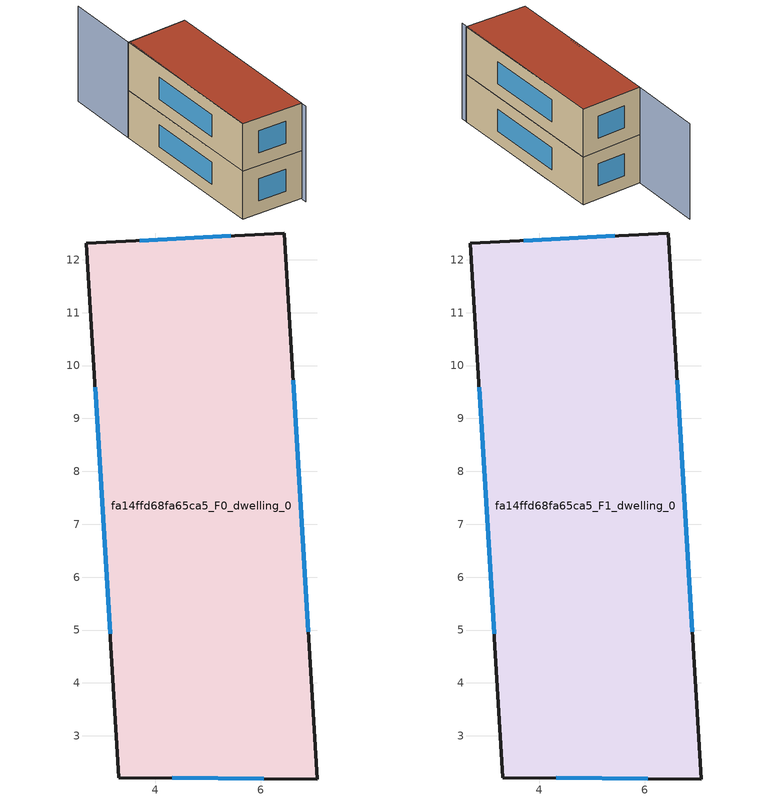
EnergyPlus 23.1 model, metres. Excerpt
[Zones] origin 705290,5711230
fa14ffd68fa65ca5_F0_dwelling_0
 floor ground (EU_floor_Construction): 6.44,12.5 7.06,2.18 3.31,2.21 2.7,12.31 z0
 wall outside (EU_wall_Construction): 6.44,12.5 2.7,12.31 3.31,2.21 7.06,2.18 6.44,12.5 z0:3
 window (EU_Window_Construction): 5.43,12.45 3.71,12.36 / 6.89,4.97 6.61,9.72 / 4.32,2.2 6.05,2.19 / 2.87,9.59 3.15,4.93 z0.81:2.19
fa14ffd68fa65ca5_F1_dwelling_0
 floor to fa14ffd68fa65ca5_F0_dwelling_0 (EU_floor_Construction): 6.44,12.5 7.06,2.18 3.31,2.21 2.7,12.31 z3
 wall outside (EU_wall_Construction): 6.44,12.5 2.7,12.31 3.31,2.21 7.06,2.18 6.44,12.5 z3:6
 window (EU_Window_Construction): 5.43,12.45 3.71,12.36 / 6.89,4.97 6.61,9.72 / 4.32,2.2 6.05,2.19 / 2.87,9.59 3.15,4.93 z3.81:5.19
 roof outside (EU_roof_Construction): 7.06,2.18 6.44,12.5 2.7,12.31 3.31,2.21 z6
shading: 3.15,7.2 3.31,2.21 / 7.08,1.81 6.63,9.4 / 2.79,12.31 3.01,7.2 / 2.48,16.81 2.7,12.31 z0:6
[Building]
EU S2 Campaign: North Axis=0; Terrain=City; Solar Distribution=FullExterior
[Site:Location]
London: Latitude=51.5; Longitude=-0.5; Time Zone=0; Elevation=25
[SizingPeriod:WeatherFileDays]
AnnualSizingPeriod: Begin Month=1; Begin Day of Month=1; End Month=12; End Day of Month=31; Day of Week for Start Day=Monday; Use Weather File Daylight Saving Period=No; Use Weather File Rain and Snow Indicators=No
[MATERIAL]
EU_InternalMass_Material: Roughness=MediumRough; Thickness=0.1; Conductivity=1; Density=1800; Specific Heat=900; Thermal Absorptance=0.9; Solar Absorptance=0.7; Visible Absorptance=0.7
[MATERIAL:NOMASS] Roughness=MediumRough; Thermal Absorptance=0.9; Solar Absorptance=0.7; Visible Absorptance=0.7
Name | Thermal Resistance
EU_wall_NoMass | 0.555556
EU_roof_NoMass | 0.510204
EU_floor_NoMass | 1.68919
[WINDOWMATERIAL:SIMPLEGLAZINGSYSTEM]
EU_Window_SimpleGlazing: UFactor=3.96; Solar Heat Gain Coefficient=0.85; Visible Transmittance=0.85
[CONSTRUCTION]
EU_wall_Construction: EU_wall_NoMass
EU_roof_Construction: EU_roof_NoMass
EU_floor_Construction: EU_floor_NoMass
EU_Window_Construction: EU_Window_SimpleGlazing
EU_InternalMass_Construction: EU_InternalMass_Material
[ZONE] Type=1; Multiplier=1; Ceiling Height=autocalculate; Volume=114.783; Floor Area=autocalculate; Part of Total Floor Area=Yes
fa14ffd68fa65ca5_F0_dwelling_0; fa14ffd68fa65ca5_F1_dwelling_0
[INTERNALMASS] Construction=EU_InternalMass_Construction; Surface Area=38.261
Name | Zone or ZoneList
fa14ffd68fa65ca5_F0_dwelling_0_EU_InternalMass | fa14ffd68fa65ca5_F0_dwelling_0
fa14ffd68fa65ca5_F1_dwelling_0_EU_InternalMass | fa14ffd68fa65ca5_F1_dwelling_0
[OTHEREQUIPMENT] Fuel Type=Electricity; Design Level Calculation Method=Watts/Area; Power per Zone Floor Area=1; Fraction Latent=0; Fraction Radiant=0; Fraction Lost=0; Carbon Dioxide Generation Rate=0; EndUse Subcategory=EU_Step8_InternalGains
Name | Zone or ZoneList or Space or SpaceList | Schedule
EU_Step8_InternalGain_fa14ffd68fa65ca5_F0_dwelling_0_f000 | fa14ffd68fa65ca5_F0_dwelling_0 | EU_Step8_GainSchedule_fa14ffd68fa65ca5_F0_dwelling_0_f000
EU_Step8_InternalGain_fa14ffd68fa65ca5_F1_dwelling_0_f000 | fa14ffd68fa65ca5_F1_dwelling_0 | EU_Step8_GainSchedule_fa14ffd68fa65ca5_F1_dwelling_0_f000
[ZONEVENTILATION:DESIGNFLOWRATE] Schedule=EU_AlwaysOn; Design Flow Rate Calculation Method=AirChanges/Hour; Air Changes per Hour=0.48; Ventilation Type=Natural; Fan Pressure Rise=0; Fan Total Efficiency=1; Constant Term Coefficient=1; Temperature Term Coefficient=0; Velocity Term Coefficient=0; Velocity Squared Term Coefficient=0; Minimum Indoor Temperature=-100; Maximum Indoor Temperature=100; Delta Temperature=-100; Minimum Outdoor Temperature=-100; Maximum Outdoor Temperature=100; Maximum Wind Speed=40
Name | Zone or ZoneList or Space or SpaceList
EU_ConstantAir_fa14ffd68fa65ca5_F0_dwelling_0 | fa14ffd68fa65ca5_F0_dwelling_0
EU_ConstantAir_fa14ffd68fa65ca5_F1_dwelling_0 | fa14ffd68fa65ca5_F1_dwelling_0
[HVACTEMPLATE:THERMOSTAT] Constant Heating Setpoint=20; Constant Cooling Setpoint=50
EU_HeatOnly_fa14ffd68fa65ca5_F0_dwelling_0; EU_HeatOnly_fa14ffd68fa65ca5_F1_dwelling_0
[HVACTEMPLATE:ZONE:IDEALLOADSAIRSYSTEM] System Availability Schedule=EU_AlwaysOn; Maximum Heating Supply Air Temperature=50; Minimum Cooling Supply Air Temperature=13; Maximum Heating Supply Air Humidity Ratio=0.0156; Minimum Cooling Supply Air Humidity Ratio=0.0077; Heating Limit=NoLimit; Cooling Limit=NoLimit; Heating Availability Schedule=EU_AlwaysOn; Cooling Availability Schedule=EU_CoolingOff; Dehumidification Control Type=ConstantSensibleHeatRatio; Cooling Sensible Heat Ratio=0.7; Dehumidification Setpoint=60; Humidification Control Type=None; Humidification Setpoint=30; Outdoor Air Method=None; Outdoor Air Flow Rate per Person=0.00944; Outdoor Air Flow Rate per Zone Floor Area=0; Outdoor Air Flow Rate per Zone=0; Demand Controlled Ventilation Type=None; Outdoor Air Economizer Type=NoEconomizer; Heat Recovery Type=None; Sensible Heat Recovery Effectiveness=0.7; Latent Heat Recovery Effectiveness=0.65
Name | Template Thermostat
fa14ffd68fa65ca5_F0_dwelling_0 | EU_HeatOnly_fa14ffd68fa65ca5_F0_dwelling_0
fa14ffd68fa65ca5_F1_dwelling_0 | EU_HeatOnly_fa14ffd68fa65ca5_F1_dwelling_0
[SIZING:ZONE] Zone Cooling Design Supply Air Temperature Input Method=SupplyAirTemperature; Zone Cooling Design Supply Air Temperature=13; Zone Heating Design Supply Air Temperature Input Method=SupplyAirTemperature; Zone Heating Design Supply Air Temperature=50; Zone Cooling Design Supply Air Humidity Ratio=0.008; Zone Heating Design Supply Air Humidity Ratio=0.008; Cooling Design Air Flow Method=DesignDay; Cooling Design Air Flow Rate=0; Cooling Minimum Air Flow per Zone Floor Area=0.000762; Cooling Minimum Air Flow=0; Cooling Minimum Air Flow Fraction=0.2; Heating Design Air Flow Method=DesignDay; Heating Design Air Flow Rate=0; Heating Maximum Air Flow per Zone Floor Area=0.002032; Heating Maximum Air Flow=0.141576; Heating Maximum Air Flow Fraction=0.3; Account for Dedicated Outdoor Air System=No; Dedicated Outdoor Air System Control Strategy=NeutralSupplyAir; Dedicated Outdoor Air Low Setpoint Temperature for Design=autosize; Dedicated Outdoor Air High Setpoint Temperature for Design=autosize; Zone Load Sizing Method=Sensible Load Only No Latent Load; Zone Latent Cooling Design Supply Air Humidity Ratio Input Method=HumidityRatioDifference; Zone Cooling Design Supply Air Humidity Ratio Difference=0.005; Zone Latent Heating Design Supply Air Humidity Ratio Input Method=HumidityRatioDifference; Zone Humidification Design Supply Air Humidity Ratio Difference=0.005
fa14ffd68fa65ca5_F0_dwelling_0; fa14ffd68fa65ca5_F1_dwelling_0
[SCHEDULE:CONSTANT]
Name | Hourly Value
EU_AlwaysOn | 1
EU_CoolingOff | 0
[SCHEDULE:FILE] Column Number=1; Rows to Skip at Top=0; Number of Hours of Data=8760; Column Separator=Comma; Interpolate to Timestep=No; Minutes per Item=60; Adjust Schedule for Daylight Savings=Yes
Name | File
EU_Step8_GainSchedule_fa14ffd68fa65ca5_F0_dwelling_0_f000 | ../../schedules/fa14ffd68fa65ca5/fa14ffd68fa65ca5_F0_dwelling_0_f000_gain.csv
EU_Step8_GainSchedule_fa14ffd68fa65ca5_F1_dwelling_0_f000 | ../../schedules/fa14ffd68fa65ca5/fa14ffd68fa65ca5_F1_dwelling_0_f000_gain.csv
